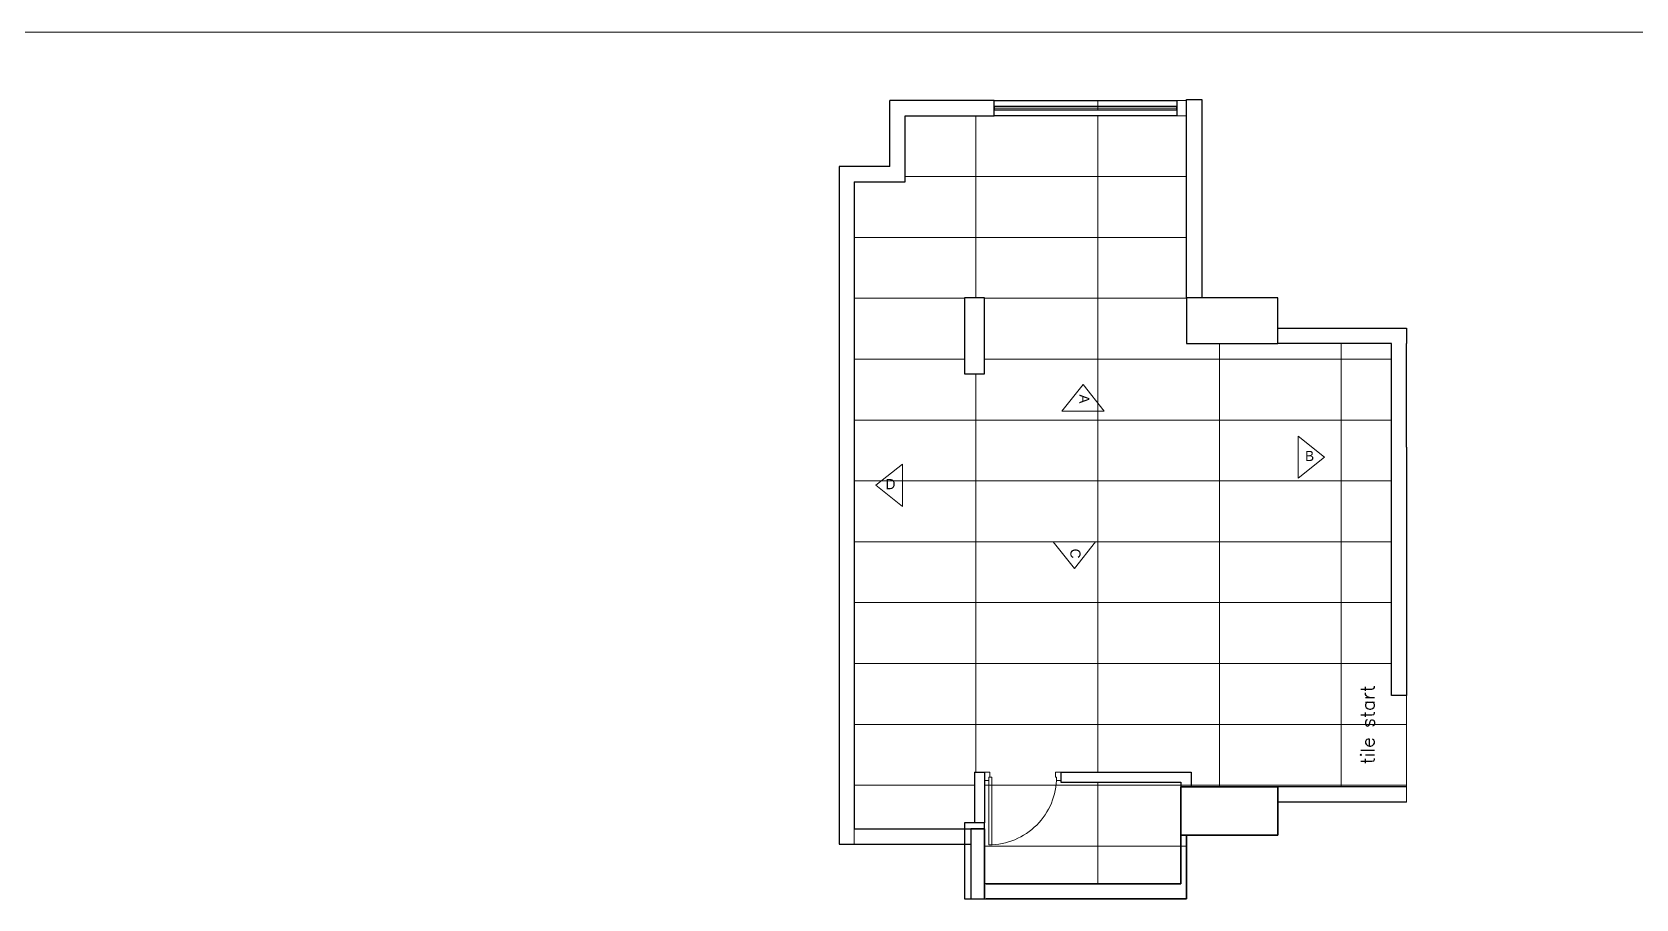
# Model space of a CAD drawing. Header units: millimetres. Extents: x 1464389 to 1998638, y -29162 to 256806.
# Drawn here: x 1533632 to 1549448, y 102550 to 111096 of the extents above; entities that cross this region are included whole.
import ezdxf

# ---------------------------------------------------------------- set-up
doc = ezdxf.new("R2010")
doc.units = ezdxf.units.MM
doc.header["$LTSCALE"] = 15
doc.linetypes.add('HIDDEN', pattern=[9.525, 6.35, -3.175])
doc.layers.get('0').update_dxf_attribs({"lineweight": 5})
for name, color, linetype in [('A-WNDW', 4, 'Continuous'), ('COLUMN', 14, 'Continuous'), ('GFC Walls', 14, 'Continuous'), ('NEW WALL', 5, 'Continuous'), ('S-beamline-7', 8, 'HIDDEN'), ('S-col-3', 3, 'Continuous')]:
    doc.layers.add(name, color=color, linetype=linetype)
for name, color, linetype, lineweight in [('DOOR', 124, 'Continuous', 9), ('extend', 241, 'Continuous', 5), ('I-ANNO-SYMB', 6, 'Continuous', 20), ('Layer1', 7, 'Continuous', 5), ('LS_DR_TEXT', 7, 'Continuous', 13), ('SKIRTING', 52, 'Continuous', 30)]:
    doc.layers.add(name, color=color, linetype=linetype, lineweight=lineweight)
doc.styles.add('ROMANS', font='romans.shx')

# ---------------------------------------------------------------- blocks, each defined once
blk = doc.blocks.new('D900')
for points in [[(0, 840), (0, 900), (100, 900), (100, 850), (60, 850), (60, 840)], [(0, 60), (0, 0), (100, 0), (100, 50), (60, 50), (60, 60)]]:
    blk.add_lwpolyline(points, close=True)
blk.add_lwpolyline([(60, 850, -0.414214), (860, 50), (60, 50), (60, 85), (859, 85)], format="xyb")

msp = doc.modelspace()

# ---------------------------------------------------------------- linework, layer by layer
at = {"ltscale": 0.25}
msp.add_lwpolyline([(1566247, 111095.7), (1520964.5, 111095.7)], dxfattribs=at)
at = {"layer": 'A-WNDW', "ltscale": 0.5}
for points in [[(1543120.9, 110420.8), (1544921.1, 110420.9), (1544920.8, 110271.1), (1543120.7, 110270.9)], [(1544920.9, 110362.7), (1543120.8, 110362.6), (1543120.8, 110329.1), (1544920.9, 110329.3)]]:
    msp.add_lwpolyline(points, close=True, dxfattribs=at)
at = {"layer": 'A-WNDW', "ltscale": 0.5, "const_width": 9.41}
msp.add_lwpolyline([(1544920.9, 110346), (1543120.8, 110345.9)], dxfattribs=at)
at = {"layer": 'COLUMN', "color": 240, "true_color": 0xed1f24}
for points in [[(1542825.5, 107725.3), (1543025.5, 107725.3), (1543025.5, 108475.3), (1542825.5, 108475.3)], [(1545015.9, 108475.3), (1545015.9, 108025.3), (1545915.9, 108025.3), (1545915.9, 108475.3)], [(1544961, 103655), (1544961, 103180), (1545916, 103180), (1545916, 103655)]]:
    msp.add_lwpolyline(points, close=True, dxfattribs=at)
at = {"layer": 'extend', "ltscale": 0.25}
msp.add_lwpolyline([(1544921.1, 110420.9), (1545016.1, 110420.9)], dxfattribs=at)
at = {"layer": 'GFC Walls'}
for p, q in [((1543120.7, 110421), (1542090.2, 110421)), ((1542090.2, 109771), (1542090.2, 110421)), ((1542240.2, 109621), (1542240.2, 110271)), ((1542240.2, 110271), (1543120.7, 110271)), ((1541740.2, 109771), (1541590.2, 109771)), ((1541590.2, 109771), (1541590.2, 103240)), ((1542090.2, 109771), (1541740.2, 109771)), ((1541740.2, 109621), (1542240.2, 109621)), ((1541740.2, 109621), (1541740.2, 103240)), ((1541590.2, 103240), (1541590.2, 103090)), ((1541740.2, 103240), (1541825.2, 103240)), ((1541825.2, 103240), (1542729.2, 103240)), ((1542729.2, 103240), (1542784.2, 103240)), ((1542784.2, 103240), (1543025.6, 103240)), ((1543025.6, 103240), (1543025.6, 102700)), ((1544961, 102700), (1544961, 103180)), ((1545016, 103180), (1545221, 103180)), ((1541590.2, 103090), (1542889.2, 103090)), ((1542889.2, 103090), (1542889.2, 102700)), ((1542889.2, 102700), (1542889.2, 102550)), ((1543039.2, 102700), (1544961, 102700)), ((1542889.2, 102550), (1544972.2, 102550)), ((1544972.2, 102550), (1545016, 102550))]:
    msp.add_line(p, q, dxfattribs=at)
msp.add_lwpolyline([(1545916, 103655), (1545916, 103180), (1544961, 103180), (1544961, 103655)], close=True, dxfattribs=at)
for points in [[(1543025.6, 102700), (1543025.6, 103240), (1542889.2, 103240), (1542889.2, 102700)], [(1545016, 102550), (1545016, 102550), (1545016, 103180), (1544961, 103180), (1544961, 102700), (1543025.6, 102700), (1543025.6, 102550)], [(1545016, 103180), (1545016, 102550), (1543039.2, 102550)], [(1543025.6, 102550), (1544587.6, 102550)]]:
    msp.add_lwpolyline(points, dxfattribs=at)
at = {"layer": 'I-ANNO-SYMB'}
for points in [[(1544204.5, 107358.8), (1543997.4, 107620.9), (1543788.2, 107358.8), (1544204.5, 107358.8)], [(1546115.5, 107113.6), (1546377.5, 106906.5), (1546115.5, 106697.3), (1546115.5, 107113.6)], [(1542214.1, 106836), (1541952, 106628.9), (1542214.1, 106419.7), (1542214.1, 106836)], [(1544117.3, 106071.1), (1543910.2, 105809), (1543701, 106071.1), (1544117.3, 106071.1)]]:
    msp.add_lwpolyline(points, dxfattribs=at)
at = {"layer": 'Layer1', "ltscale": 0.25}
for p, q in [((1544140.2, 110420.9), (1544140.2, 110329.2)), ((1542940.2, 110271.1), (1542940.2, 108475.3)), ((1542940.2, 110271.1), (1545016.1, 110271.1)), ((1544140.2, 110271.1), (1544140.2, 103800)), ((1541740.2, 109621), (1541740.2, 103090)), ((1542240.2, 109671.1), (1545016.1, 109671.1)), ((1541740.2, 109071.1), (1545016.1, 109071.1)), ((1541740.2, 108471.1), (1542825.5, 108471.1)), ((1543025.5, 108471.1), (1545015.9, 108471.1)), ((1545340.2, 108475.3), (1545340.2, 108471.1)), ((1545340.2, 108025.3), (1545340.2, 103655)), ((1546540.2, 108025.3), (1546540.2, 103655)), ((1541740.2, 107871.1), (1542825.5, 107871.1)), ((1543025.5, 107871.1), (1547036.2, 107871.1)), ((1542940.2, 107725.3), (1542940.2, 103800)), ((1541740.2, 107271.1), (1547036.7, 107271.1)), ((1541740.2, 106671.1), (1547037.1, 106671.1)), ((1541740.2, 106071.1), (1547037.6, 106071.1)), ((1541740.2, 105471.1), (1547038.1, 105471.1)), ((1541740.2, 104871.1), (1547038.5, 104871.1)), ((1541740.2, 104271.1), (1547186.1, 104271.1)), ((1541740.2, 103671.1), (1542925.6, 103671.1)), ((1543025.6, 103671.1), (1547186.1, 103671.1)), ((1544140.2, 103700), (1544140.2, 102700)), ((1543025.6, 103071.1), (1545016, 103071.1)), ((1544140.2, 102550), (1544140.2, 102550))]:
    msp.add_line(p, q, dxfattribs=at)
for points in [[(1545016.1, 110420.9), (1544921.1, 110420.9)], [(1544921.1, 110271.1), (1545015.8, 110271.1)], [(1547186.1, 104555), (1547186.1, 103505)]]:
    msp.add_lwpolyline(points, dxfattribs=at)
at = {"layer": 'NEW WALL'}
for p, q in [((1547038.8, 104555), (1547036.1, 108025.3)), ((1547186.1, 107005), (1547186.1, 108025.3)), ((1547186.1, 107005), (1547186.1, 104855)), ((1547186.1, 104855), (1547186.1, 104555)), ((1547186.1, 104555), (1547038.8, 104554.9)), ((1542925.6, 103800), (1542925.6, 103301.1)), ((1542925.6, 103800), (1543025.6, 103800)), ((1543025.6, 103800), (1543025.6, 103301.1)), ((1543775.6, 103800), (1545061, 103800)), ((1543775.6, 103800), (1543775.6, 103700)), ((1545061, 103800), (1545061, 103655)), ((1543775.6, 103700), (1544961, 103700)), ((1544961, 103700), (1544961, 103655)), ((1544961, 103655), (1545061, 103655)), ((1547186.1, 103655), (1545916, 103655)), ((1545916, 103655), (1545916, 103505)), ((1547186.1, 103505), (1545916, 103505)), ((1543025.6, 103301.1), (1542925.6, 103301.1))]:
    msp.add_line(p, q, dxfattribs=at)
msp.add_lwpolyline([(1545166.1, 110432.1), (1545166.1, 108475.3), (1545016.1, 108475.3), (1545016.1, 110432.1)], close=True, dxfattribs=at)
msp.add_lwpolyline([(1547036.1, 108025.3), (1545915.9, 108025.3), (1545915.9, 108175.3), (1547186.1, 108175.3), (1547186.1, 108025.3)], dxfattribs=at)
at = {"layer": 'S-beamline-7', "color": 32, "ltscale": 10, "true_color": 0xcd6928}
msp.add_lwpolyline([(1545015.9, 108550.4), (1545016.1, 108550.4)], dxfattribs=at)
at = {"layer": 'S-col-3', "color": 1, "lineweight": -3, "ltscale": 0.15}
msp.add_lwpolyline([(1542825.6, 102550), (1543025.6, 102550), (1543025.6, 103301.1), (1542825.6, 103301.1)], close=True, dxfattribs=at)
at = {"layer": 'SKIRTING'}
msp.add_line((1545016, 103180), (1544961, 103180), dxfattribs=at)

# ---------------------------------------------------------------- block references
at = {"layer": 'DOOR', "xscale": 0.8333333333333334, "yscale": 0.8333333333333334, "zscale": 0.8333333333333334, "rotation": 270}
msp.add_blockref('D900', (1543025.6, 103800), dxfattribs=at)

# ---------------------------------------------------------------- texts
at = {"layer": 'Layer1', "color": 18, "ltscale": 0.25, "true_color": 0x000000, "style": 'ROMANS'}
msp.add_text('tile start ', height=134.888, rotation=90, dxfattribs=at).set_placement((1546870.6, 103877.6))
at = {"layer": 'LS_DR_TEXT', "char_height": 100, "rotation": 270}
for s, insert, attachment_point in [('A', (1544058, 107523.9), 1), ('C', (1543970.8, 105906), 3)]:
    msp.add_mtext_dynamic_manual_height_columns(s, width=102.811, gutter_width=375, heights=[0], dxfattribs=dict(at, insert=insert, attachment_point=attachment_point))
at = {"layer": 'LS_DR_TEXT', "char_height": 100}
for s, insert, attachment_point in [('B', (1546274.2, 106967.2), 3), ('D', (1542049.1, 106689.5), 1)]:
    msp.add_mtext_dynamic_manual_height_columns(s, width=102.811, gutter_width=375, heights=[0], dxfattribs=dict(at, insert=insert, attachment_point=attachment_point))

doc.saveas('drawing.dxf')
